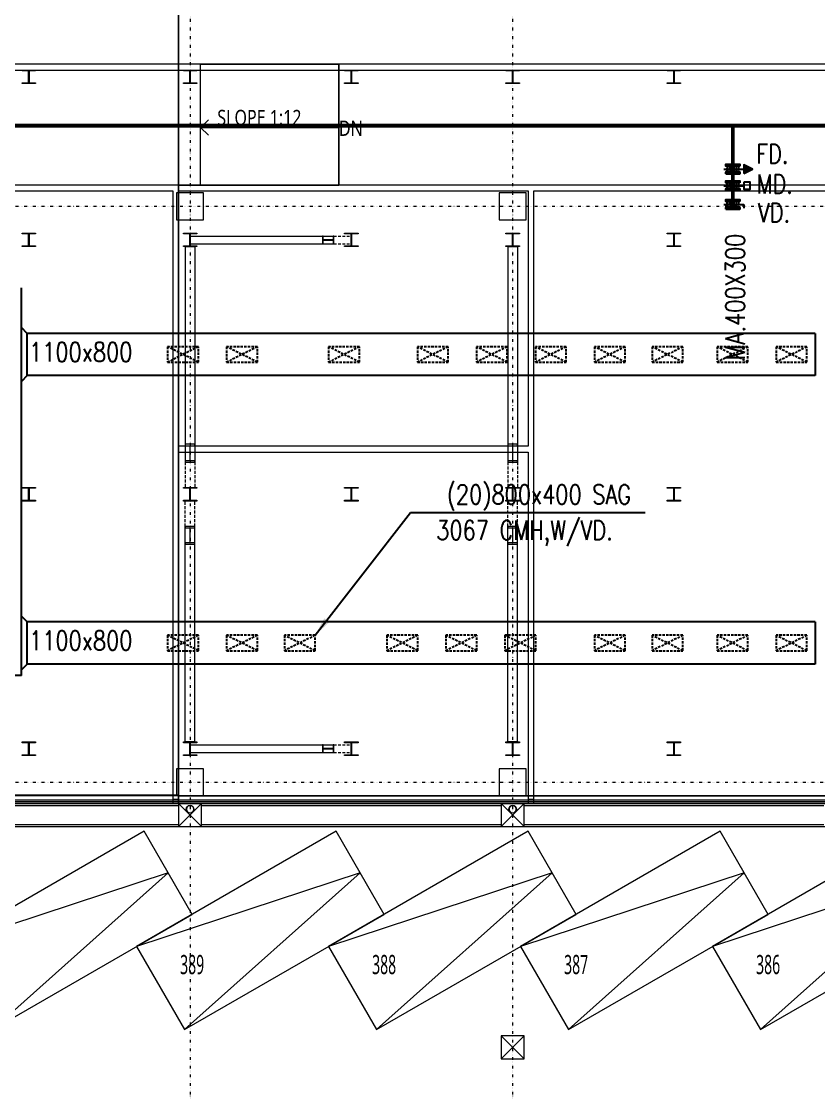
# Model space of a CAD drawing. Extents: x -76427 to 292734, y -42117 to 131250.
# Drawn here: x 89208 to 109966, y -8105 to 19815 of the extents above; entities that cross this region are included whole.
import ezdxf
from ezdxf.enums import TextEntityAlignment as Align

# ---------------------------------------------------------------- set-up
doc = ezdxf.new("R2010")
doc.units = 0
doc.header["$LTSCALE"] = 250
for name, pattern in [('H12PL1$0$JJP_三點線', [0.9, 0.3, -0.15, 0, -0.15, 0, -0.15, 0, -0.15]), ('H12PL1$0$JJP_虛線(退縮線、投影線、地下室範圍、非屬本工程、圖面分區)', [0.45, 0.3, -0.15]), ('XFM2D05-200k$0$HIDDEN', [0.375, 0.25, -0.125]), ('XFM2D05-200k$0$HIDDEN2', [0.1875, 0.125, -0.0625])]:
    doc.linetypes.add(name, pattern=pattern)
for name, color, linetype in [('H12PL1$0$A-OBJE-2D.200K', 252, 'Continuous'), ('H12PL1$0$A-OBJE-MEP', 252, 'Continuous'), ('H12PL1$0$A-WALL-EX', 252, 'Continuous'), ('H12PL1$0$A-WALL-IN.200K', 252, 'Continuous'), ('H12PL1$0$L10_14_DRAN', 252, 'Continuous'), ('H12PL1$0$L10_14_KABE1', 252, 'Continuous'), ('H12PL1$0$L10_14_PKG', 252, 'Continuous'), ('H12PL1$0$L10_14_PKG-NN', 252, 'Continuous'), ('H12PL1$0$L10_14_SUGATA3', 252, 'Continuous'), ('H12PL1$0$S-BEAM-SHOW.200K', 252, 'Continuous'), ('H12PL1$0$S-COL', 252, 'Continuous'), ('H12PL1$0$S-COL.200K', 252, 'Continuous'), ('H12PL1$0$S-FNDN', 252, 'Continuous'), ('H12PL1$0$S-GRID', 252, 'Continuous'), ('H12PL1$0$S-SLAB-SHOW.200K', 252, 'Continuous'), ('H12PL1$0$S-WALL', 252, 'Continuous'), ('XFM2D05-200k$0$M-CMDUCT-DAPR', 104, 'Continuous'), ('XFM2D05-200k$0$M-DUCT-DAPR', 3, 'Continuous'), ('XFM2D05-200k$0$M-DUCT-DIFFUSER', 2, 'Continuous'), ('XFM2D05-200k$0$M-DUCT-FLAN-L', 3, 'Continuous'), ('XFM2D05-200k$0$M-DUCT-TEXT', 4, 'Continuous'), ('XFM2D05-200k$0$M-HVAC-DUCT', 100, 'Continuous'), ('XFM2D05-200k$0$M-MAU-DUCT', 150, 'Continuous'), ('XFM2D05-200k$0$M-PIPE-TEXT-ARROR', 91, 'Continuous')]:
    doc.layers.add(name, color=color, linetype=linetype)
doc.styles.add('H12PL1$0$Standard', font='', dxfattribs={"width": 0.8})
doc.styles.add('XFM2D05-200k$0$AA-TXT', font='simplex.shx', dxfattribs={"bigfont": 'china.shx'})
doc.styles.get('H12PL1$0$Standard').set_extended_font_data('Microsoft JhengHei')
doc.dimstyles.new('XFM2D05-200k$0$adim-200', dxfattribs={"dimscale": 200, "dimtxt": 0.3, "dimasz": 2.5, "dimexe": 0.1, "dimexo": 0.5, "dimgap": 0.15, "dimtad": 0, "dimdec": 4, "dimzin": 3, "dimdsep": 46, "dimtxsty": 'XFM2D05-200k$0$AA-TXT', "dimcen": 2.5, "dimclrd": 256, "dimclre": 256, "dimclrt": 256, "dimadec": 0, "dimazin": 0, "dimtfac": 1, "dimtdec": 4, "dimtmove": 0, "dimatfit": 3, "dimfxl": 1, "dimtolj": 1, "dimtzin": 0, "dimarcsym": 0})

# ---------------------------------------------------------------- blocks, each defined once
blk = doc.blocks.new('H12PL1')
at = {"layer": 'H12PL1$0$A-OBJE-2D.200K', "lineweight": 0}
for q in [(94075, 17250), (94075, 16850)]:
    blk.add_line((93875, 17050), q, dxfattribs=at)
at = {"layer": 'H12PL1$0$A-OBJE-2D.200K', "lineweight": 0, "flags": 128}
blk.add_lwpolyline([(93875, 17050), (97475, 17050)], dxfattribs=at)
at = {"layer": 'H12PL1$0$A-OBJE-MEP', "lineweight": 0, "flags": 128}
for points in [[(93695, -700, 1), (93505, -700, 1)], [(102095, -700, 1), (101905, -700, 1)]]:
    blk.add_lwpolyline(points, format="xyb", close=True, dxfattribs=at)
at = {"layer": 'H12PL1$0$A-OBJE-MEP', "lineweight": 0}
for centre in [(93600, -700), (102000, -700)]:
    blk.add_circle(centre, 100, dxfattribs=at)
at = {"layer": 'H12PL1$0$A-WALL-EX', "lineweight": 0}
blk.add_line((126700, -465), (77050, -465), dxfattribs=at)
at = {"layer": 'H12PL1$0$A-WALL-EX', "lineweight": 0, "flags": 128}
for points in [[(126735, -350), (77050, -350)], [(77050, -500), (126700, -500)], [(77050, -500), (126700, -500)], [(77050, -500), (126700, -500)], [(77050, -500), (126700, -500)], [(77050, -500), (126700, -500)], [(77050, -500), (126700, -500)], [(77050, -500), (126700, -500)], [(77050, -500), (126700, -500)]]:
    blk.add_lwpolyline(points, dxfattribs=at)
at = {"layer": 'H12PL1$0$A-WALL-IN.200K', "lineweight": 0, "flags": 128}
for points in [[(243150, 18700), (39500, 18700)], [(85375, 18550), (89225, 18550)], [(89575, 18550), (93425, 18550)], [(93775, 18550), (97625, 18550)], [(97975, 18550), (101825, 18550)], [(102175, 18550), (106025, 18550)], [(106375, 18550), (110225, 18550)], [(167450, 15550), (42650, 15550)], [(71175, 15400), (93150, 15400)], [(93150, 15400), (93150, -440)], [(93300, 15400), (102400, 15400)], [(93300, 15350), (93300, 15400)], [(102400, 15400), (102400, 8750)], [(102550, 15400), (167450, 15400)], [(102550, -440), (102550, 15400)], [(93300, 8750), (93300, 14650)], [(102400, 8750), (93300, 8750)], [(93300, 8600), (102400, 8600)], [(93300, 350), (93300, 8600)], [(102400, 8600), (102400, -440)], [(93150, -440), (93300, -440)], [(93300, -440), (93300, -350)], [(102400, -440), (102550, -440)]]:
    blk.add_lwpolyline(points, dxfattribs=at)
at = {"layer": 'H12PL1$0$L10_14_DRAN', "lineweight": 0}
for centre in [(93600, -700), (102000, -700)]:
    blk.add_circle(centre, 100, dxfattribs=at)
at = {"layer": 'H12PL1$0$L10_14_KABE1', "lineweight": 0}
blk.add_line((126650, -550), (77100, -550), dxfattribs=at)
at = {"layer": 'H12PL1$0$L10_14_PKG', "lineweight": 0, "flags": 128}
for points in [[(88456.49, -6441.61), (93652.64, -3441.61), (92402.64, -1276.55), (87206.49, -4276.55)], [(93456.49, -6441.61), (98652.64, -3441.61), (97402.64, -1276.55), (92206.49, -4276.55)], [(98456.49, -6441.61), (103652.64, -3441.61), (102402.64, -1276.55), (97206.49, -4276.55)], [(103456.49, -6441.61), (108652.64, -3441.61), (107402.64, -1276.55), (102206.49, -4276.55)], [(108456.49, -6441.61), (113652.64, -3441.61), (112402.64, -1276.55), (107206.49, -4276.55)]]:
    blk.add_lwpolyline(points, close=True, dxfattribs=at)
for points in [[(88456.49, -6441.61), (93027.64, -2359.08), (87206.49, -4276.55)], [(93456.49, -6441.61), (98027.64, -2359.08), (92206.49, -4276.55)], [(98456.49, -6441.61), (103027.64, -2359.08), (97206.49, -4276.55)], [(103456.49, -6441.61), (108027.64, -2359.08), (102206.49, -4276.55)], [(108456.49, -6441.61), (113027.64, -2359.08), (107206.49, -4276.55)]]:
    blk.add_lwpolyline(points, dxfattribs=at)
at = {"layer": 'H12PL1$0$L10_14_SUGATA3', "lineweight": 0}
for p, q in [((93300, -1150), (93900, -550)), ((93300, -550), (93900, -1150)), ((101700, -1150), (102300, -550)), ((101700, -550), (102300, -1150)), ((85500, -600), (93300, -600)), ((93900, -600), (101700, -600)), ((102300, -600), (110100, -600)), ((85500, -1100), (93300, -1100)), ((93900, -1100), (101700, -1100)), ((102300, -1100), (110100, -1100)), ((77700, -1150), (126050, -1150)), ((101700, -6600), (102300, -7200)), ((101700, -7200), (102300, -6600))]:
    blk.add_line(p, q, dxfattribs=at)
at = {"layer": 'H12PL1$0$L10_14_SUGATA3', "lineweight": 0, "flags": 128}
for points in [[(93300, -1150), (93900, -1150), (93900, -550), (93300, -550)], [(101700, -1150), (102300, -1150), (102300, -550), (101700, -550)], [(101700, -7200), (102300, -7200), (102300, -6600), (101700, -6600)]]:
    blk.add_lwpolyline(points, close=True, dxfattribs=at)
at = {"layer": 'H12PL1$0$S-BEAM-SHOW.200K', "lineweight": 0}
for p, q in [((93600, 14225), (97340.01, 14225)), ((93600, 14025), (93600, 14225)), ((93600, 14025), (97340.01, 14025)), ((97066.83, 14225), (97049.39, 14225)), ((97049.39, 14225), (97049.39, 14025)), ((97049.39, 14025), (97066.83, 14025)), ((97066.83, 14135), (97066.83, 14225)), ((97069.38, 14130.76), (97066.83, 14135)), ((97066.83, 14115), (97069.38, 14119.24)), ((97066.83, 14025), (97066.83, 14115)), ((97075.55, 14129), (97069.38, 14130.76)), ((97069.38, 14119.24), (97075.55, 14121)), ((97313.85, 14129), (97075.55, 14129)), ((97075.55, 14121), (97313.85, 14121)), ((97320.02, 14130.76), (97313.85, 14129)), ((97313.85, 14121), (97320.02, 14119.24)), ((97322.57, 14135), (97320.02, 14130.76)), ((97320.02, 14119.24), (97322.57, 14115)), ((97340.01, 14225), (97322.57, 14225)), ((97322.57, 14225), (97322.57, 14135)), ((97322.57, 14115), (97322.57, 14025)), ((97322.57, 14025), (97340.01, 14025)), ((97340.01, 14025), (97340.01, 14225)), ((93475, 13950), (93475, 8333.91)), ((93475, 13950), (93725, 13950)), ((93725, 13950), (93725, 8333.91)), ((101875, 13950), (101875, 8333.91)), ((101875, 13950), (102125, 13950)), ((102125, 13950), (102125, 8333.91)), ((93725, 8801.98), (93475, 8801.98)), ((93475, 8801.98), (93475, 8764.53)), ((93475, 8764.53), (93594, 8764.53)), ((93594, 8764.53), (93606, 8764.53)), ((93606, 8764.53), (93594, 8764.53)), ((93594, 8764.53), (93594, 8371.36)), ((93606, 8764.53), (93725, 8764.53)), ((93606, 8371.36), (93606, 8764.53)), ((93725, 8764.53), (93725, 8801.98)), ((102125, 8801.98), (101875, 8801.98)), ((101875, 8801.98), (101875, 8764.53)), ((101875, 8764.53), (101994, 8764.53)), ((101994, 8764.53), (102006, 8764.53)), ((102006, 8764.53), (101994, 8764.53)), ((101994, 8764.53), (101994, 8371.36)), ((102006, 8764.53), (102125, 8764.53)), ((102006, 8371.36), (102006, 8764.53)), ((102125, 8764.53), (102125, 8801.98)), ((93475, 8371.36), (93475, 8333.91)), ((93594, 8371.36), (93475, 8371.36)), ((93475, 8333.91), (93725, 8333.91)), ((93594, 8371.36), (93606, 8371.36)), ((93606, 8371.36), (93594, 8371.36)), ((93725, 8371.36), (93606, 8371.36)), ((93725, 8333.91), (93725, 8371.36)), ((101875, 8371.36), (101875, 8333.91)), ((101994, 8371.36), (101875, 8371.36)), ((101875, 8333.91), (102125, 8333.91)), ((101994, 8371.36), (102006, 8371.36)), ((102006, 8371.36), (101994, 8371.36)), ((102125, 8371.36), (102006, 8371.36)), ((102125, 8333.91), (102125, 8371.36)), ((93475, 1050), (93475, 6666.09)), ((93725, 6666.09), (93475, 6666.09)), ((93475, 6666.09), (93475, 6628.64)), ((93475, 6628.64), (93594, 6628.64)), ((93606, 6628.64), (93594, 6628.64)), ((93594, 6628.64), (93594, 6235.47)), ((93594, 6628.64), (93606, 6628.64)), ((93606, 6235.47), (93606, 6628.64)), ((93606, 6628.64), (93725, 6628.64)), ((93725, 1050), (93725, 6666.09)), ((93725, 6628.64), (93725, 6666.09)), ((101875, 1050), (101875, 6666.09)), ((102125, 6666.09), (101875, 6666.09)), ((101875, 6666.09), (101875, 6628.64)), ((101875, 6628.64), (101994, 6628.64)), ((102006, 6628.64), (101994, 6628.64)), ((101994, 6628.64), (101994, 6235.47)), ((101994, 6628.64), (102006, 6628.64)), ((102006, 6235.47), (102006, 6628.64)), ((102006, 6628.64), (102125, 6628.64)), ((102125, 1050), (102125, 6666.09)), ((102125, 6628.64), (102125, 6666.09)), ((93475, 6235.47), (93475, 6198.02)), ((93594, 6235.47), (93475, 6235.47)), ((93475, 6198.02), (93725, 6198.02)), ((93606, 6235.47), (93594, 6235.47)), ((93594, 6235.47), (93606, 6235.47)), ((93725, 6235.47), (93606, 6235.47)), ((93725, 6198.02), (93725, 6235.47)), ((101875, 6235.47), (101875, 6198.02)), ((101994, 6235.47), (101875, 6235.47)), ((101875, 6198.02), (102125, 6198.02)), ((102006, 6235.47), (101994, 6235.47)), ((101994, 6235.47), (102006, 6235.47)), ((102125, 6235.47), (102006, 6235.47)), ((102125, 6198.02), (102125, 6235.47)), ((93725, 1050), (93475, 1050)), ((93600, 975), (97340.01, 975)), ((93600, 775), (93600, 975)), ((97066.83, 975), (97049.39, 975)), ((97049.39, 975), (97049.39, 775)), ((97066.83, 885), (97066.83, 975)), ((97069.38, 880.76), (97066.83, 885)), ((97066.83, 865), (97069.38, 869.24)), ((97066.83, 775), (97066.83, 865)), ((97075.55, 879), (97069.38, 880.76)), ((97069.38, 869.24), (97075.55, 871)), ((97313.85, 879), (97075.55, 879)), ((97075.55, 871), (97313.85, 871)), ((97320.02, 880.76), (97313.85, 879)), ((97313.85, 871), (97320.02, 869.24)), ((97322.57, 885), (97320.02, 880.76)), ((97320.02, 869.24), (97322.57, 865)), ((97340.01, 975), (97322.57, 975)), ((97322.57, 975), (97322.57, 885)), ((97322.57, 865), (97322.57, 775)), ((97340.01, 775), (97340.01, 975)), ((102125, 1050), (101875, 1050)), ((93600, 775), (97340.01, 775)), ((97049.39, 775), (97066.83, 775)), ((97322.57, 775), (97340.01, 775))]:
    blk.add_line(p, q, dxfattribs=at)
at = {"layer": 'H12PL1$0$S-BEAM-SHOW.200K', "linetype": 'H12PL1$0$JJP_虛線(退縮線、投影線、地下室範圍、非屬本工程、圖面分區)', "lineweight": 0}
for p, q in [((97340.01, 14225), (97800, 14225)), ((97340.01, 14025), (97800, 14025)), ((97800, 14025), (97800, 14225)), ((93475, 8333.91), (93475, 7675)), ((93725, 8333.91), (93725, 7675)), ((101875, 8333.91), (101875, 7675)), ((102125, 8333.91), (102125, 7675)), ((93475, 7675), (93725, 7675)), ((101875, 7675), (102125, 7675)), ((93475, 6666.09), (93475, 7325)), ((93725, 7325), (93475, 7325)), ((93725, 6666.09), (93725, 7325)), ((101875, 6666.09), (101875, 7325)), ((102125, 7325), (101875, 7325)), ((102125, 6666.09), (102125, 7325)), ((97340.01, 975), (97800, 975)), ((97800, 775), (97800, 975)), ((97340.01, 775), (97800, 775))]:
    blk.add_line(p, q, dxfattribs=at)
at = {"layer": 'H12PL1$0$S-COL', "lineweight": 0, "flags": 128}
for points in [[(93250, 14650), (93950, 14650), (93950, 15350), (93250, 15350)], [(101650, 14650), (102350, 14650), (102350, 15350), (101650, 15350)]]:
    blk.add_lwpolyline(points, close=True, dxfattribs=at)
for points in [[(93950, -350), (93950, 350), (93250, 350), (93250, -350)], [(102350, -350), (102350, 350), (101650, 350), (101650, -350)]]:
    blk.add_lwpolyline(points, dxfattribs=at)
at = {"layer": 'H12PL1$0$S-COL.200K', "lineweight": 0, "flags": 128}
for points in [[(89575, 18550), (89575, 18531), (89413, 18531, 0.41421356), (89406, 18524), (89406, 18226, 0.41421356), (89413, 18219), (89575, 18219), (89575, 18200), (89225, 18200), (89225, 18219), (89387, 18219, 0.41421356), (89394, 18226), (89394, 18524, 0.41421356), (89387, 18531), (89225, 18531), (89225, 18550)], [(93775, 18550), (93775, 18531), (93613, 18531, 0.41421356), (93606, 18524), (93606, 18226, 0.41421356), (93613, 18219), (93775, 18219), (93775, 18200), (93425, 18200), (93425, 18219), (93587, 18219, 0.41421356), (93594, 18226), (93594, 18524, 0.41421356), (93587, 18531), (93425, 18531), (93425, 18550)], [(97975, 18550), (97975, 18531), (97813, 18531, 0.41421356), (97806, 18524), (97806, 18226, 0.41421356), (97813, 18219), (97975, 18219), (97975, 18200), (97625, 18200), (97625, 18219), (97787, 18219, 0.41421356), (97794, 18226), (97794, 18524, 0.41421356), (97787, 18531), (97625, 18531), (97625, 18550)], [(102175, 18550), (102175, 18531), (102013, 18531, 0.41421356), (102006, 18524), (102006, 18226, 0.41421356), (102013, 18219), (102175, 18219), (102175, 18200), (101825, 18200), (101825, 18219), (101987, 18219, 0.41421356), (101994, 18226), (101994, 18524, 0.41421356), (101987, 18531), (101825, 18531), (101825, 18550)], [(106375, 18550), (106375, 18531), (106213, 18531, 0.41421356), (106206, 18524), (106206, 18226, 0.41421356), (106213, 18219), (106375, 18219), (106375, 18200), (106025, 18200), (106025, 18219), (106187, 18219, 0.41421356), (106194, 18226), (106194, 18524, 0.41421356), (106187, 18531), (106025, 18531), (106025, 18550)], [(89575, 14300), (89575, 14281), (89413, 14281, 0.41421356), (89406, 14274), (89406, 13976, 0.41421356), (89413, 13969), (89575, 13969), (89575, 13950), (89225, 13950), (89225, 13969), (89387, 13969, 0.41421356), (89394, 13976), (89394, 14274, 0.41421356), (89387, 14281), (89225, 14281), (89225, 14300)], [(93775, 14300), (93775, 14281), (93613, 14281, 0.41421356), (93606, 14274), (93606, 13976, 0.41421356), (93613, 13969), (93775, 13969), (93775, 13950), (93425, 13950), (93425, 13969), (93587, 13969, 0.41421356), (93594, 13976), (93594, 14274, 0.41421356), (93587, 14281), (93425, 14281), (93425, 14300)], [(97975, 14300), (97975, 14281), (97813, 14281, 0.41421356), (97806, 14274), (97806, 13976, 0.41421356), (97813, 13969), (97975, 13969), (97975, 13950), (97625, 13950), (97625, 13969), (97787, 13969, 0.41421356), (97794, 13976), (97794, 14274, 0.41421356), (97787, 14281), (97625, 14281), (97625, 14300)], [(102175, 14300), (102175, 14281), (102013, 14281, 0.41421356), (102006, 14274), (102006, 13976, 0.41421356), (102013, 13969), (102175, 13969), (102175, 13950), (101825, 13950), (101825, 13969), (101987, 13969, 0.41421356), (101994, 13976), (101994, 14274, 0.41421356), (101987, 14281), (101825, 14281), (101825, 14300)], [(106375, 14300), (106375, 14281), (106213, 14281, 0.41421356), (106206, 14274), (106206, 13976, 0.41421356), (106213, 13969), (106375, 13969), (106375, 13950), (106025, 13950), (106025, 13969), (106187, 13969, 0.41421356), (106194, 13976), (106194, 14274, 0.41421356), (106187, 14281), (106025, 14281), (106025, 14300)], [(89575, 7675), (89575, 7656), (89413, 7656, 0.41421356), (89406, 7649), (89406, 7351, 0.41421356), (89413, 7344), (89575, 7344), (89575, 7325), (89225, 7325), (89225, 7344), (89387, 7344, 0.41421356), (89394, 7351), (89394, 7649, 0.41421356), (89387, 7656), (89225, 7656), (89225, 7675)], [(93775, 7675), (93775, 7656), (93613, 7656, 0.41421356), (93606, 7649), (93606, 7351, 0.41421356), (93613, 7344), (93775, 7344), (93775, 7325), (93425, 7325), (93425, 7344), (93587, 7344, 0.41421356), (93594, 7351), (93594, 7649, 0.41421356), (93587, 7656), (93425, 7656), (93425, 7675)], [(97975, 7675), (97975, 7656), (97813, 7656, 0.41421356), (97806, 7649), (97806, 7351, 0.41421356), (97813, 7344), (97975, 7344), (97975, 7325), (97625, 7325), (97625, 7344), (97787, 7344, 0.41421356), (97794, 7351), (97794, 7649, 0.41421356), (97787, 7656), (97625, 7656), (97625, 7675)], [(102175, 7675), (102175, 7656), (102013, 7656, 0.41421356), (102006, 7649), (102006, 7351, 0.41421356), (102013, 7344), (102175, 7344), (102175, 7325), (101825, 7325), (101825, 7344), (101987, 7344, 0.41421356), (101994, 7351), (101994, 7649, 0.41421356), (101987, 7656), (101825, 7656), (101825, 7675)], [(106375, 7675), (106375, 7656), (106213, 7656, 0.41421356), (106206, 7649), (106206, 7351, 0.41421356), (106213, 7344), (106375, 7344), (106375, 7325), (106025, 7325), (106025, 7344), (106187, 7344, 0.41421356), (106194, 7351), (106194, 7649, 0.41421356), (106187, 7656), (106025, 7656), (106025, 7675)], [(89575, 1050), (89575, 1031), (89413, 1031, 0.41421356), (89406, 1024), (89406, 726, 0.41421356), (89413, 719), (89575, 719), (89575, 700), (89225, 700), (89225, 719), (89387, 719, 0.41421356), (89394, 726), (89394, 1024, 0.41421356), (89387, 1031), (89225, 1031), (89225, 1050)], [(93775, 1050), (93775, 1031), (93613, 1031, 0.41421356), (93606, 1024), (93606, 726, 0.41421356), (93613, 719), (93775, 719), (93775, 700), (93425, 700), (93425, 719), (93587, 719, 0.41421356), (93594, 726), (93594, 1024, 0.41421356), (93587, 1031), (93425, 1031), (93425, 1050)], [(97975, 1050), (97975, 1031), (97813, 1031, 0.41421356), (97806, 1024), (97806, 726, 0.41421356), (97813, 719), (97975, 719), (97975, 700), (97625, 700), (97625, 719), (97787, 719, 0.41421356), (97794, 726), (97794, 1024, 0.41421356), (97787, 1031), (97625, 1031), (97625, 1050)], [(102175, 1050), (102175, 1031), (102013, 1031, 0.41421356), (102006, 1024), (102006, 726, 0.41421356), (102013, 719), (102175, 719), (102175, 700), (101825, 700), (101825, 719), (101987, 719, 0.41421356), (101994, 726), (101994, 1024, 0.41421356), (101987, 1031), (101825, 1031), (101825, 1050)], [(106375, 1050), (106375, 1031), (106213, 1031, 0.41421356), (106206, 1024), (106206, 726, 0.41421356), (106213, 719), (106375, 719), (106375, 700), (106025, 700), (106025, 719), (106187, 719, 0.41421356), (106194, 726), (106194, 1024, 0.41421356), (106187, 1031), (106025, 1031), (106025, 1050)]]:
    blk.add_lwpolyline(points, format="xyb", close=True, dxfattribs=at)
at = {"layer": 'H12PL1$0$S-FNDN', "lineweight": 0, "flags": 128}
for points in [[(119350, 90550), (43500, 90550), (43500, 74700), (93300, 74700), (93300, -550), (119350, -550), (119350, 45300), (110700, 45300), (110700, 50030), (119350, 50030)], [(43500, 74700), (18300, 74700), (18300, 15000), (18125, 15000), (18125, -550), (93300, -550), (93300, 74700)]]:
    blk.add_lwpolyline(points, close=True, dxfattribs=at)
at = {"layer": 'H12PL1$0$S-GRID', "linetype": 'H12PL1$0$JJP_三點線', "lineweight": 0}
for p, q in [((93600, 128250), (93600, -28000)), ((102000, 128250), (102000, -28000)), ((-29000, 15000), (289600, 15000)), ((-29000, 0), (289600, 0))]:
    blk.add_line(p, q, dxfattribs=at)
at = {"layer": 'H12PL1$0$S-SLAB-SHOW.200K', "lineweight": 0, "flags": 128}
for points in [[(18450, 10975), (18450, -330), (93300, -330), (93300, 15550), (97475, 15550), (97475, 18700), (39500, 18700), (39500, 10975)], [(97475, 18700), (97475, 15550), (93300, 15550), (93300, -350), (126850, -350), (126850, -2500), (151550, -2500), (151550, -350), (167450, -350), (167450, 15550), (164000, 15550), (164000, 18700)]]:
    blk.add_lwpolyline(points, close=True, dxfattribs=at)
at = {"layer": 'H12PL1$0$S-SLAB-SHOW.200K', "lineweight": 0}
blk.add_lwpolyline([(97475, 15550), (93875, 15550), (93875, 18700), (97475, 18700)], close=True, dxfattribs=at)
at = {"layer": 'H12PL1$0$S-WALL', "lineweight": 0}
for p, q in [((93150, -330), (93150, -550)), ((93150, -550), (93300, -550)), ((93300, -550), (93300, -350)), ((102400, -330), (102400, -550)), ((102400, -550), (102550, -550)), ((102550, -550), (102550, -330))]:
    blk.add_line(p, q, dxfattribs=at)
at = {"layer": 'H12PL1$0$A-OBJE-2D.200K', "linetype": 'Continuous', "lineweight": 0, "char_height": 400, "style": 'H12PL1$0$Standard'}
for s, insert, attachment_point in [('\\A1;SLOPE 1:12', (94308.51, 17511.89), 1), ('\\A1;DN', (97475, 17033.78), 4)]:
    blk.add_mtext(s, dxfattribs=dict(at, insert=insert, attachment_point=attachment_point))
at = {"layer": 'H12PL1$0$L10_14_PKG-NN', "linetype": 'Continuous', "lineweight": 0, "char_height": 500, "attachment_point": 4, "style": 'H12PL1$0$Standard'}
for s, insert in [('\\A1;{\\W0.56;389}', (93340.31, -4748.56)), ('\\A1;{\\W0.56;388}', (98340.31, -4748.56)), ('\\A1;{\\W0.56;387}', (103340.31, -4748.56)), ('\\A1;{\\W0.56;386}', (108340.31, -4748.56))]:
    blk.add_mtext(s, dxfattribs=dict(at, insert=insert))
blk = doc.blocks.new('XFM2D05-200k')
at = {"layer": 'XFM2D05-200k$0$M-DUCT-DAPR'}
blk.add_hatch(color=256, dxfattribs=at).paths.add_polyline_path([(108020, 15857), (108245, 15969), (108020, 16081)])
at = {"layer": 'XFM2D05-200k$0$M-CMDUCT-DAPR', "elevation": 0}
blk.add_lwpolyline([(108020, 15857), (108245, 15969), (108020, 16081)], close=True, dxfattribs=at)
at = {"layer": 'XFM2D05-200k$0$M-DUCT-DAPR'}
for p, q in [((107503, 15969, 0), (108020, 15969, 0)), ((107523, 16069, 0), (107943, 16069, 0)), ((107523, 15869, 0), (107943, 15869, 0)), ((107503, 15535, 0), (108020, 15535, 0)), ((107523, 15635, 0), (107943, 15635, 0)), ((107523, 15435, 0), (107943, 15435, 0)), ((107523, 15151, 0), (107943, 15151, 0)), ((107503, 15051, 0), (108020, 15051, 0)), ((107523, 14951, 0), (107943, 14951, 0)), ((108020, 15051, 0), (108020, 14950, 0))]:
    blk.add_line(p, q, dxfattribs=at)
at = {"layer": 'XFM2D05-200k$0$M-DUCT-DAPR', "color": 1}
for points in [[(107918, 16044), (107548, 16044), (107548, 16094), (107918, 16094)], [(107548, 15844), (107918, 15844), (107918, 15894), (107548, 15894)], [(107918, 15610), (107548, 15610), (107548, 15660), (107918, 15660)], [(107548, 15410), (107918, 15410), (107918, 15460), (107548, 15460)], [(107918, 15126), (107548, 15126), (107548, 15176), (107918, 15176)], [(107548, 14926), (107918, 14926), (107918, 14976), (107548, 14976)]]:
    blk.add_lwpolyline(points, close=True, dxfattribs=at)
at = {"layer": 'XFM2D05-200k$0$M-DUCT-DAPR', "linetype": 'XFM2D05-200k$0$HIDDEN2'}
for points in [[(107883, 15919), (107583, 15919), (107583, 16019), (107883, 16019)], [(107883, 15485), (107583, 15485), (107583, 15585), (107883, 15585)], [(107883, 15001), (107583, 15001), (107583, 15101), (107883, 15101)]]:
    blk.add_lwpolyline(points, close=True, dxfattribs=at)
at = {"layer": 'XFM2D05-200k$0$M-DUCT-DIFFUSER', "linetype": 'XFM2D05-200k$0$HIDDEN'}
for p, q in [((93815, 11342), (93015, 10942)), ((93815, 10942), (93015, 11342)), ((95351, 11342), (94551, 10942)), ((95351, 10942), (94551, 11342)), ((98008, 11342), (97208, 10942)), ((98008, 10942), (97208, 11342)), ((100318, 11342), (99518, 10942)), ((100318, 10942), (99518, 11342)), ((101855, 11342), (101055, 10942)), ((101855, 10942), (101055, 11342)), ((103391, 11342), (102591, 10942)), ((103391, 10942), (102591, 11342)), ((104928, 11342), (104128, 10942)), ((104928, 10942), (104128, 11342)), ((106432, 11342), (105632, 10942)), ((106432, 10942), (105632, 11342)), ((108125, 11342), (107325, 10942)), ((108125, 10942), (107325, 11342)), ((109662, 11342), (108862, 10942)), ((109662, 10942), (108862, 11342)), ((93815, 3828), (93015, 3428)), ((93815, 3428), (93015, 3828)), ((95351, 3828), (94551, 3428)), ((95351, 3428), (94551, 3828)), ((96855, 3828), (96055, 3428)), ((96855, 3428), (96055, 3828)), ((99527, 3828), (98727, 3428)), ((99527, 3428), (98727, 3828)), ((101064, 3828), (100264, 3428)), ((101064, 3428), (100264, 3828)), ((102600, 3828), (101800, 3428)), ((102600, 3428), (101800, 3828)), ((104928, 3828), (104128, 3428)), ((104928, 3428), (104128, 3828)), ((106432, 3828), (105632, 3428)), ((106432, 3428), (105632, 3828)), ((108125, 3828), (107325, 3428)), ((108125, 3428), (107325, 3828)), ((109662, 3828), (108862, 3428)), ((109662, 3428), (108862, 3828))]:
    blk.add_line(p, q, dxfattribs=at)
for points in [[(93815, 11342), (93015, 11342), (93015, 10942), (93815, 10942)], [(95351, 11342), (94551, 11342), (94551, 10942), (95351, 10942)], [(98008, 11342), (97208, 11342), (97208, 10942), (98008, 10942)], [(100318, 11342), (99518, 11342), (99518, 10942), (100318, 10942)], [(101855, 11342), (101055, 11342), (101055, 10942), (101855, 10942)], [(103391, 11342), (102591, 11342), (102591, 10942), (103391, 10942)], [(104928, 11342), (104128, 11342), (104128, 10942), (104928, 10942)], [(106432, 11342), (105632, 11342), (105632, 10942), (106432, 10942)], [(108125, 11342), (107325, 11342), (107325, 10942), (108125, 10942)], [(109662, 11342), (108862, 11342), (108862, 10942), (109662, 10942)], [(93815, 3828), (93015, 3828), (93015, 3428), (93815, 3428)], [(95351, 3828), (94551, 3828), (94551, 3428), (95351, 3428)], [(96855, 3828), (96055, 3828), (96055, 3428), (96855, 3428)], [(99527, 3828), (98727, 3828), (98727, 3428), (99527, 3428)], [(101064, 3828), (100264, 3828), (100264, 3428), (101064, 3428)], [(102600, 3828), (101800, 3828), (101800, 3428), (102600, 3428)], [(104928, 3828), (104128, 3828), (104128, 3428), (104928, 3428)], [(106432, 3828), (105632, 3828), (105632, 3428), (106432, 3428)], [(108125, 3828), (107325, 3828), (107325, 3428), (108125, 3428)], [(109662, 3828), (108862, 3828), (108862, 3428), (109662, 3428)]]:
    blk.add_lwpolyline(points, close=True, dxfattribs=at)
at = {"layer": 'XFM2D05-200k$0$M-DUCT-FLAN-L', "elevation": 0}
blk.add_lwpolyline([(108020, 15625), (108020, 15445), (108189, 15445), (108189, 15625)], close=True, dxfattribs=at)
at = {"layer": 'XFM2D05-200k$0$M-HVAC-DUCT', "ltscale": 3}
for p, q in [((89208, 2782), (89208, 12874)), ((89358, 11692), (89208, 11842)), ((109882, 11692), (89358, 11692)), ((89358, 10592), (89358, 11692)), ((109882, 11692), (109882, 10592)), ((89358, 10592), (89208, 10442)), ((109882, 10592), (89358, 10592)), ((89358, 4178), (89208, 4328)), ((109882, 4178), (89358, 4178)), ((89358, 3078), (89358, 4178)), ((109882, 4178), (109882, 3078)), ((89358, 3078), (89208, 2928)), ((109882, 3078), (89358, 3078)), ((89208, 2782), (87308, 2782))]:
    blk.add_line(p, q, dxfattribs=at)
at = {"layer": 'XFM2D05-200k$0$M-MAU-DUCT', "ltscale": 3, "const_width": 100}
for points in [[(169537, 17100), (41450, 17100)], [(107733, 14926), (107733, 17100)]]:
    blk.add_lwpolyline(points, dxfattribs=at)
at = {"layer": 'XFM2D05-200k$0$M-DUCT-TEXT', "style": 'XFM2D05-200k$0$AA-TXT', "width": 0.8}
for s, p in [('FD.', (108763, 16367, 0)), ('MD.', (108824, 15581, 0)), ('VD.', (108802, 14836, 0))]:
    blk.add_text(s, height=500, dxfattribs=at).set_placement(p, align=Align.MIDDLE)
blk.add_text('MA.400X300', height=500, rotation=90, dxfattribs=at).set_placement((108046, 10993))
for p in [(89406, 10956), (89406, 3442)]:
    blk.add_text('1100x800', height=500, dxfattribs=at).set_placement(p)
for s, p in [('(20)800x400 SAG', (105083, 7497)), ('3067 CMH,W/VD.', (104605, 6564))]:
    blk.add_text(s, height=500, dxfattribs=at).set_placement(p, align=Align.MIDDLE_RIGHT)
at = {"layer": 'XFM2D05-200k$0$M-PIPE-TEXT-ARROR'}
blk.add_leader([(96855, 3828), (99337, 7030), (105451, 7030)], dimstyle='XFM2D05-200k$0$adim-200', dxfattribs=at)

msp = doc.modelspace()

# ---------------------------------------------------------------- block references
msp.add_blockref('H12PL1', (0, 0))

# ---------------------------------------------------------------- next in the draw order: block references
msp.add_blockref('XFM2D05-200k', (0, 0))

doc.saveas('drawing.dxf')
